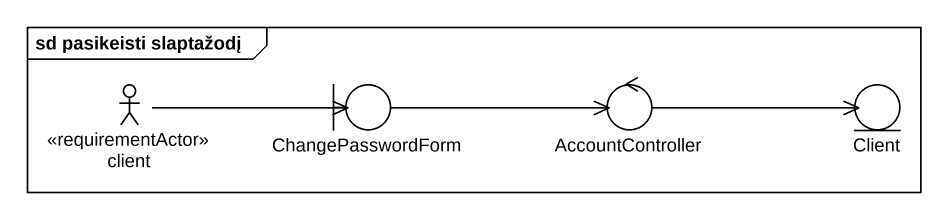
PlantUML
@startuml
mainframe sd pasikeisti slaptažodį
actor client <<requirementActor>>
boundary ChangePasswordForm
control AccountController
entity Client
client -right-> ChangePasswordForm
ChangePasswordForm -right-> AccountController
AccountController -right-> Client
@enduml
